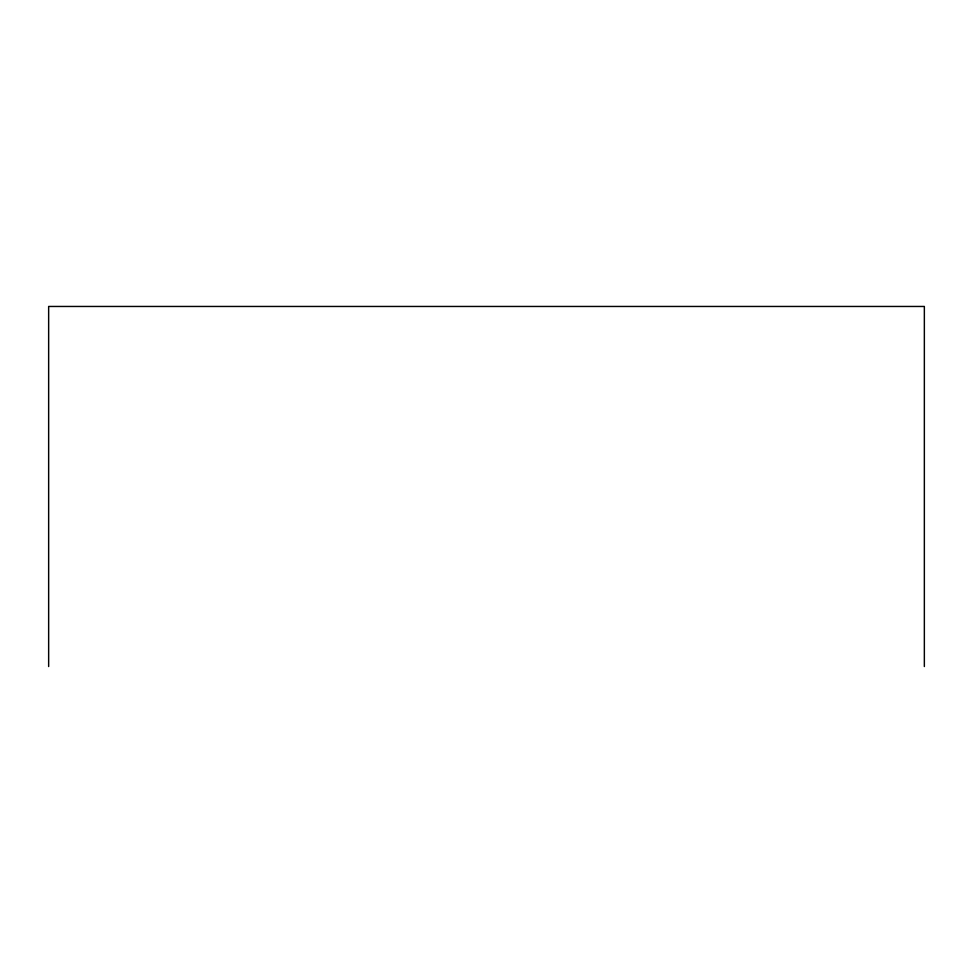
<?xml version="1.0" encoding="UTF-8"?>
<svg xmlns="http://www.w3.org/2000/svg" width="973" height="973" viewBox="0 0 973 973"><rect width="100%" height="100%" fill="white"/><g stroke="black" fill="none" stroke-linecap="round" stroke-linejoin="round"><path stroke-width="1.46" d="M924.35 666.541L924.35 306.459L48.65 306.459L48.65 666.541"/></g></svg>
